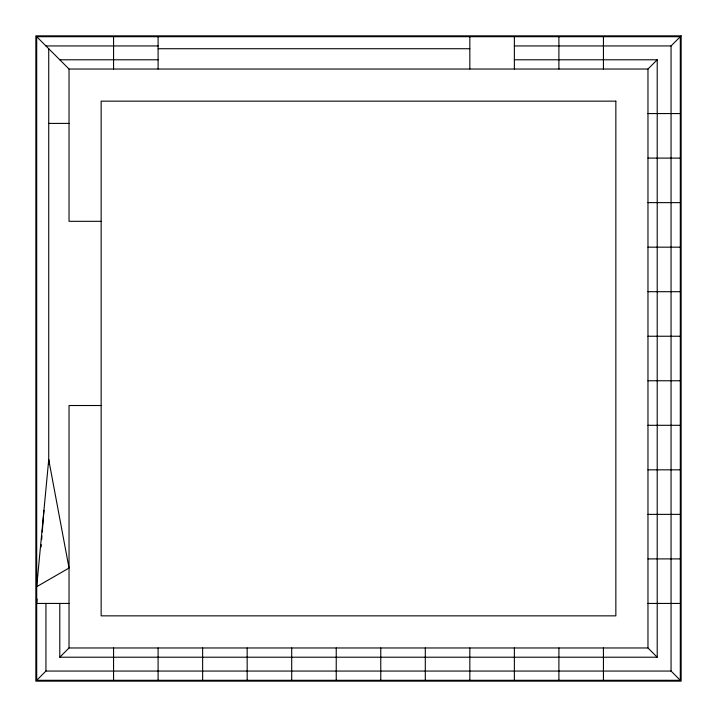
<?xml version="1.0" encoding="UTF-8"?>
<svg xmlns="http://www.w3.org/2000/svg" width="717" height="717" viewBox="0 0 717 717"><rect width="100%" height="100%" fill="white"/><g stroke="black" fill="none" stroke-linecap="round" stroke-linejoin="round"><path stroke-width="1.08" d="M37.051 599.009L36.701 603.436L69.029 603.436M41.084 547.008L41.263 544.678M41.658 539.65L41.953 535.805M42.249 532.041L43.934 510.307M36.701 680.299L45.942 671.058L671.058 671.058L680.299 680.299L36.701 680.299L36.701 36.701L680.299 36.701L680.299 680.299M59.789 603.436L59.789 657.211L69.029 647.971L647.971 647.971L657.211 657.211L657.211 59.789L514.367 59.789M36.701 36.701L69.029 69.029L647.971 69.029L657.211 59.789M671.058 671.058L671.058 45.942L680.299 36.701M45.942 45.942L158.099 45.942M514.367 45.942L671.058 45.942M158.099 48.729L469.832 48.729M59.789 59.789L158.099 59.789M647.971 113.564L680.299 113.564M48.729 123.405L69.029 123.405M647.971 158.099L680.299 158.099M647.971 202.633L680.299 202.633M101.151 221.32L69.029 221.32L69.029 69.029M647.971 247.168L680.299 247.168M647.971 291.702L680.299 291.702M647.971 336.237L680.299 336.237M647.971 380.763L680.299 380.763M101.151 405.517L69.029 405.517L69.029 647.971M647.971 425.298L680.299 425.298M647.971 469.832L680.299 469.832M647.971 514.367L680.299 514.367M647.971 558.902L680.299 558.902M647.971 603.436L680.299 603.436M59.789 657.211L657.211 657.211M647.971 69.029L647.971 647.971M603.436 36.701L603.436 69.029M603.436 647.971L603.436 680.299M558.902 36.701L558.902 69.029M558.902 647.971L558.902 680.299M514.367 36.701L514.367 69.029M514.367 647.971L514.367 680.299M469.832 36.701L469.832 69.029M469.832 647.971L469.832 680.299M425.298 647.971L425.298 680.299M380.763 647.971L380.763 680.299M336.237 647.971L336.237 680.299M291.702 647.971L291.702 680.299M247.168 647.971L247.168 680.299M202.633 647.971L202.633 680.299M158.099 36.701L158.099 69.029M158.099 647.971L158.099 680.299M113.564 36.701L113.564 69.029M113.564 647.971L113.564 680.299M48.729 48.729L48.729 464.06M45.942 603.436L45.942 671.058M48.729 459.66L36.701 586.685L69.029 568.043L48.729 459.66M681.15 35.85L35.85 35.85L35.85 681.15L681.15 681.15L681.15 35.85M615.849 101.151L101.151 101.151L101.151 615.849L615.849 615.849L615.849 101.151"/></g></svg>
